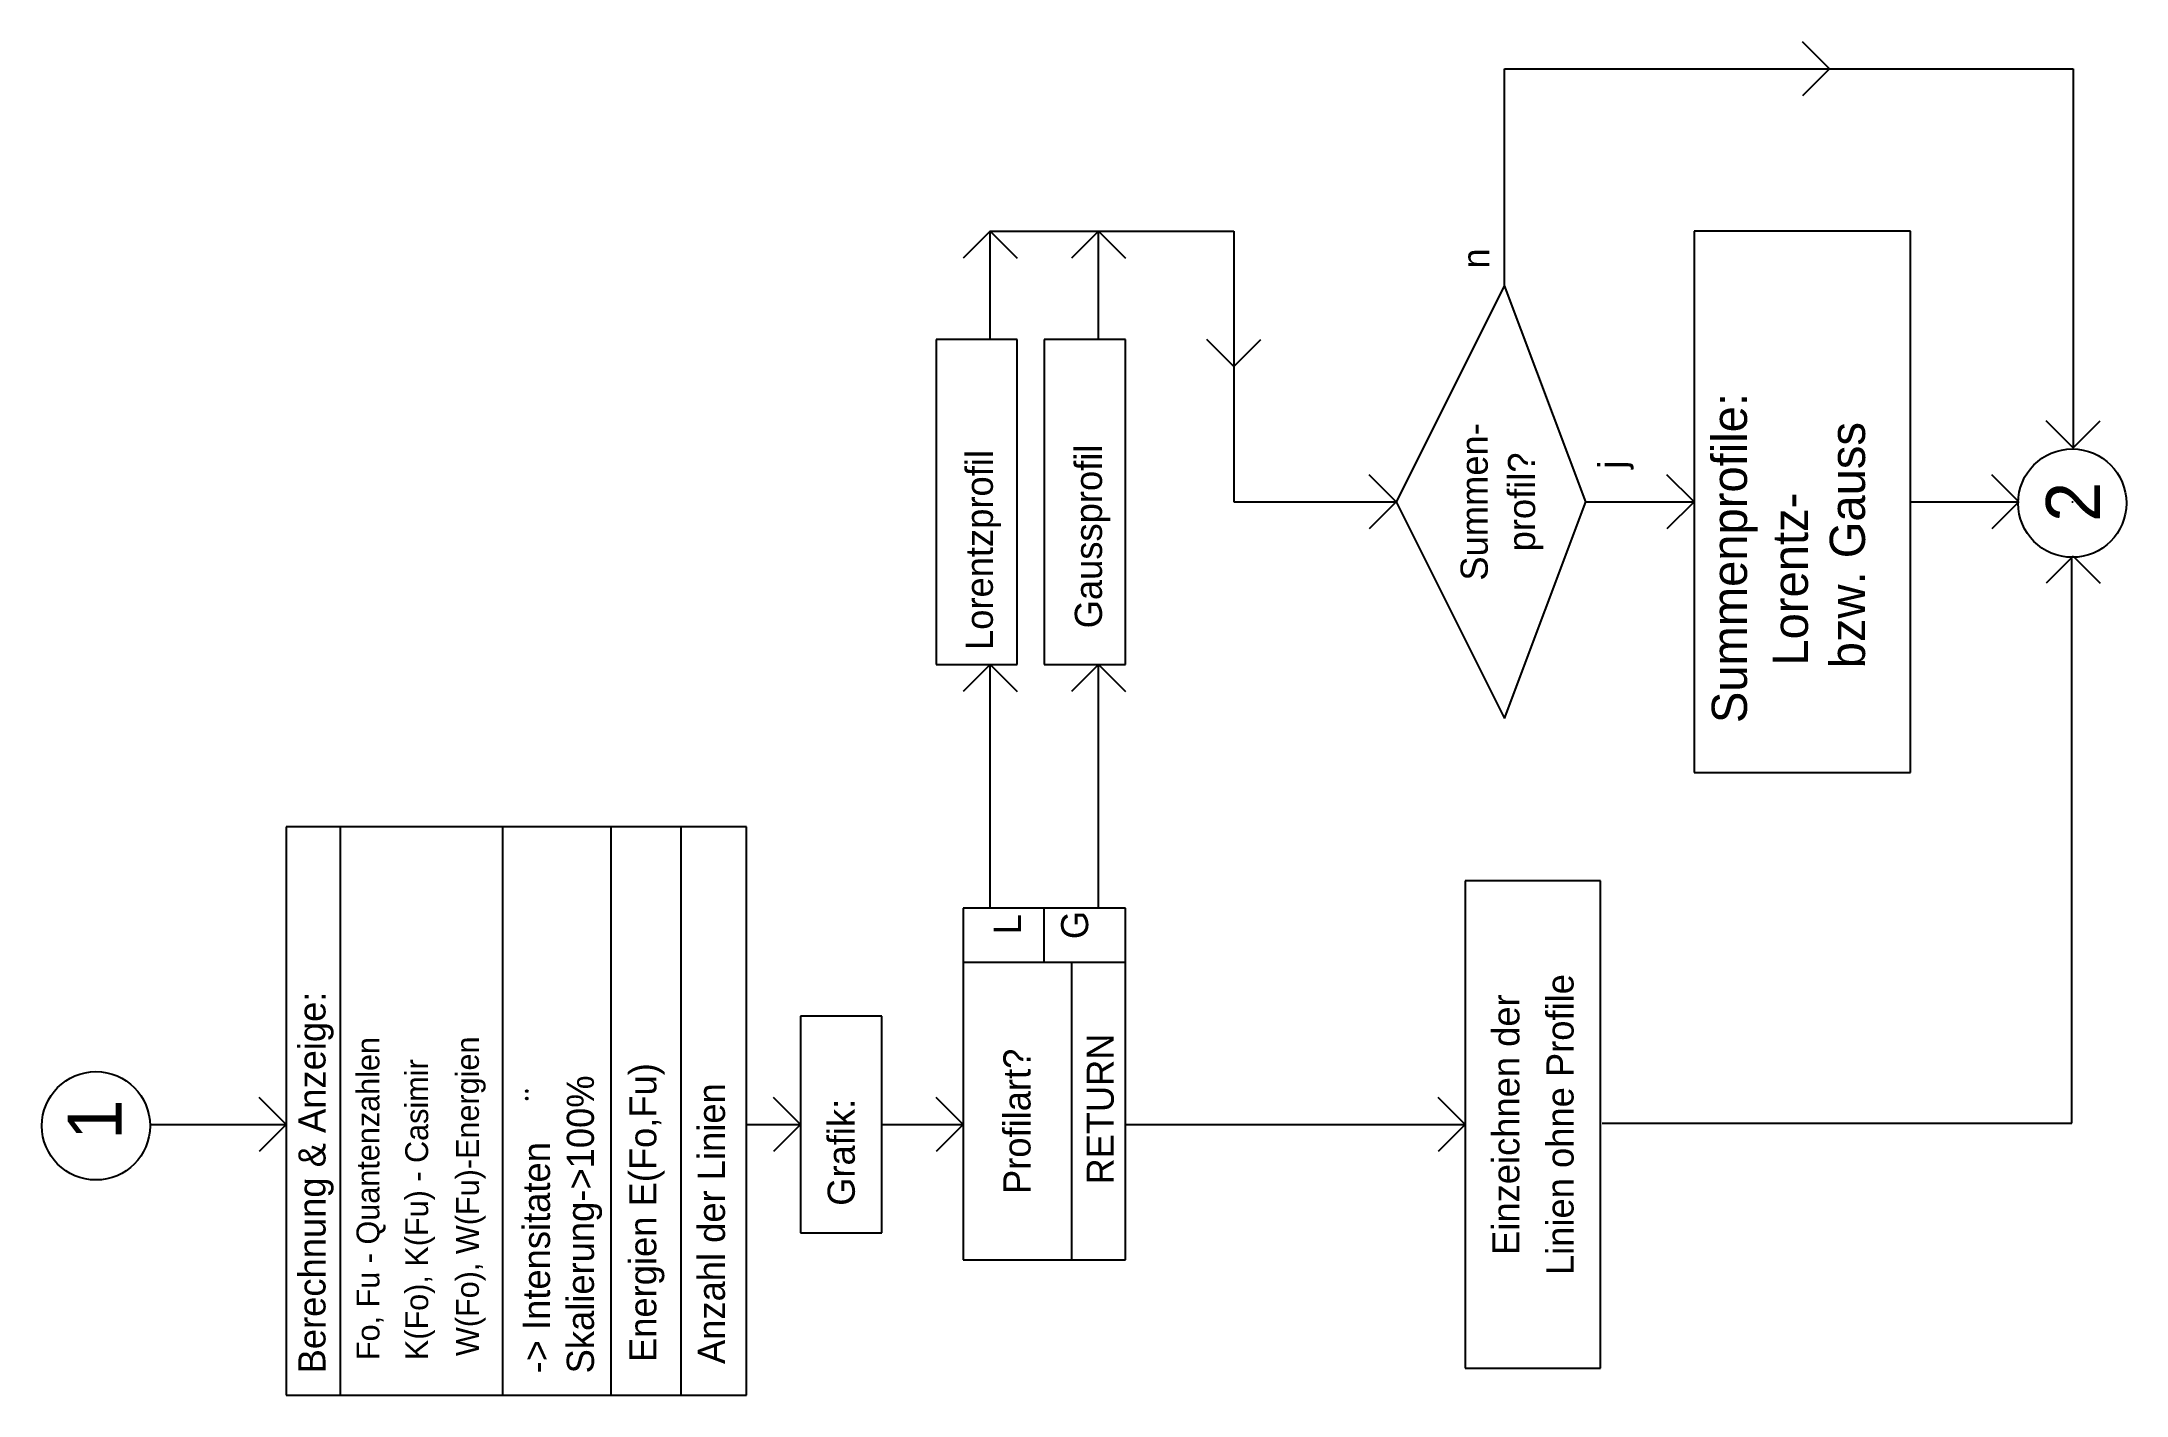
# Model space of a CAD drawing. Extents: x 10.6 to 26, y 16.2 to 26.2.
import ezdxf
from ezdxf.enums import TextEntityAlignment as Align

# ---------------------------------------------------------------- set-up
doc = ezdxf.new("R2010")
doc.units = 0
doc.layers.get('0').update_dxf_attribs({"linetype": 'CONTINUOUS'})

# ---------------------------------------------------------------- blocks, each defined once
blk = doc.blocks.new('RECTANG')
at = {"color": 0}
for p, q in [((1, 1), (0, 1)), ((0, 1), (0, 0)), ((1, 0), (1, 1)), ((0, 0), (1, 0))]:
    blk.add_line(p, q, dxfattribs=at)
blk = doc.blocks.new('Q')
at = {"color": 0}
for p, q in [((14, 11), (14, 10)), ((14, 10), (13.8, 10.2)), ((14, 10), (14.2, 10.2)), ((12, 9.6), (16.2, 9.6)), ((12, 8.4), (16.2, 8.4)), ((12, 7.6), (16.2, 7.6)), ((12.008, 7.082), (16.203, 7.082)), ((14, 6.6), (14, 6.2)), ((14, 6.2), (13.8, 6.4)), ((14, 6.2), (14.2, 6.4)), ((14, 5.6), (14, 5)), ((14, 5), (13.8, 5.2)), ((14, 5), (14.2, 5.2)), ((15.2, 5), (15.2, 3.8)), ((17.4, 4.8), (17.2, 5)), ((20.6, 4.8), (20.4, 5)), ((15.6, 4.8), (17.4, 4.8)), ((17.4, 4.8), (17.2, 4.6)), ((19.8, 4.8), (20.6, 4.8)), ((20.6, 4.8), (20.4, 4.6)), ((20.6, 4.8), (20.6, 3)), ((15.2, 4.4), (15.6, 4.4)), ((15.2, 4.2), (13, 4.2)), ((17.4, 4), (17.2, 4.2)), ((20.6, 4), (20.4, 4.2)), ((15.6, 4), (17.4, 4)), ((17.4, 4), (17.2, 3.8)), ((19.8, 4), (20.6, 4)), ((20.6, 4), (20.4, 3.8)), ((14, 3.8), (14, 1.293)), ((19.6, 3), (19.8, 3.2)), ((18.6, 3), (18.6, 1.8)), ((20.6, 3), (18.6, 3)), ((19.6, 3), (19.8, 2.8)), ((18.6, 1.8), (18.4, 2)), ((18.6, 1.8), (18.8, 2)), ((18.6, 1.8), (17, 1)), ((20.2, 1), (18.6, 1.8)), ((14, 1.29), (13.8, 1.49)), ((14, 1.29), (14.2, 1.49)), ((17, 1), (18.6, 0.4)), ((18.6, 0.4), (20.2, 1)), ((20.2, 1), (21.8, 1)), ((21.8, 1), (21.8, -3.2)), ((18.6, 0.4), (18.6, -0.4)), ((14.01, 0.28), (14.01, -3.192)), ((18.6, -0.4), (18.4, -0.2)), ((18.6, -0.4), (18.8, -0.2)), ((21.8, -1.4), (21.6, -1.2)), ((21.8, -1.4), (22, -1.2)), ((18.6, -2), (18.6, -2.796)), ((18.6, -2.8), (18.4, -2.6)), ((18.6, -2.8), (18.8, -2.6)), ((18.2, -3.2), (18, -3)), ((19, -3.2), (19.2, -3)), ((14.01, -3.192), (18.181, -3.192)), ((18.2, -3.2), (18, -3.4)), ((18.6, -3.192), (18.6, -3.2)), ((19, -3.2), (19.2, -3.4)), ((21.8, -3.2), (19, -3.2))]:
    blk.add_line(p, q, dxfattribs=at)
for centre, radius in [((13.991, 11.406), 0.4), ((14.193, 8.223), 0.00709), ((14.248, 8.223), 0.00709), ((18.591, -3.194), 0.4)]:
    blk.add_circle(centre, radius, dxfattribs=at)
for p, xscale, yscale, zscale in [((12, 6.6), 4.199999999999999, 3.399999999999999, 4.199999999999999), ((13.2, 5.6), 1.600000000000001, 0.5999999999999996, 1.600000000000001), ((17.4, 4.6), 2.399999999999999, 0.5999999999999996, 2.399999999999999), ((13, 3.8), 2.600000000000001, 1.2, 2.600000000000001), ((17.4, 3.8), 2.399999999999999, 0.6000000000000001, 2.399999999999999), ((16.6, -2), 4, 1.6, 4)]:
    blk.add_blockref('RECTANG', p, dxfattribs=dict(at, xscale=xscale, yscale=yscale, zscale=zscale))
at = {"color": 0, "xscale": 3.6, "zscale": 3.6}
blk.add_blockref('RECTANG', (12.2, 0.29), dxfattribs=at)
at = {"color": 0}
for s, height, p in [('1', 0.4, (13.887, 11.216)), ('Berechnung & Anzeige:', 0.20074, (12.162, 9.71)), ('Fo, Fu - Quantenzahlen', 0.16901, (12.26, 9.312)), ('K(Fo), K(Fu) - Casimir', 0.16901, (12.26, 8.952)), ('W(Fo), W(Fu)-Energien', 0.16901, (12.29, 8.577)), ('-> Intensitaten', 0.20074, (12.162, 8.052)), ('Skalierung->100%', 0.20074, (12.162, 7.727)), ('Energien E(Fo,Fu)', 0.20074, (12.246, 7.266)), ('Anzahl der Linien', 0.20074, (12.231, 6.759)), ('Grafik:', 0.2007, (13.4, 5.8)), ('Lorentzprofil', 0.20074, (17.506, 4.78)), ('L', 0.2, (15.406, 4.573)), ('G', 0.2, (15.37, 4.076)), ('Gaussprofil', 0.20074, (17.666, 3.974)), ('RETURN', 0.2, (13.558, 3.887)), ('n', 0.2, (20.324, 1.113)), ('j', 0.2, (18.845, 0.107)), ('Summenprofile:', 0.26042, (16.966, -0.791)), ('Lorentz-', 0.2604, (17.391, -1.241)), ('bzw. Gauss', 0.2604, (17.371, -1.663))]:
    blk.add_text(s, height=height, dxfattribs=at).set_placement(p)
for s, height, p in [('Profilart?', 0.2007, (14.024, 4.502)), ('Summen-', 0.2007, (18.6, 1.124)), ('Einzeichnen der', 0.20074, (14, 0.89)), ('profil?', 0.2007, (18.6, 0.774)), ('Linien ohne Profile', 0.20074, (14, 0.49)), ('2', 0.4, (18.6, -3.4))]:
    blk.add_text(s, height=height, dxfattribs=at).set_placement(p, align=Align.CENTER)

msp = doc.modelspace()

# ---------------------------------------------------------------- block references
at = {"color": 0, "rotation": 90}
msp.add_blockref('Q', (22.422, 4.169), dxfattribs=at)

doc.saveas('drawing.dxf')
